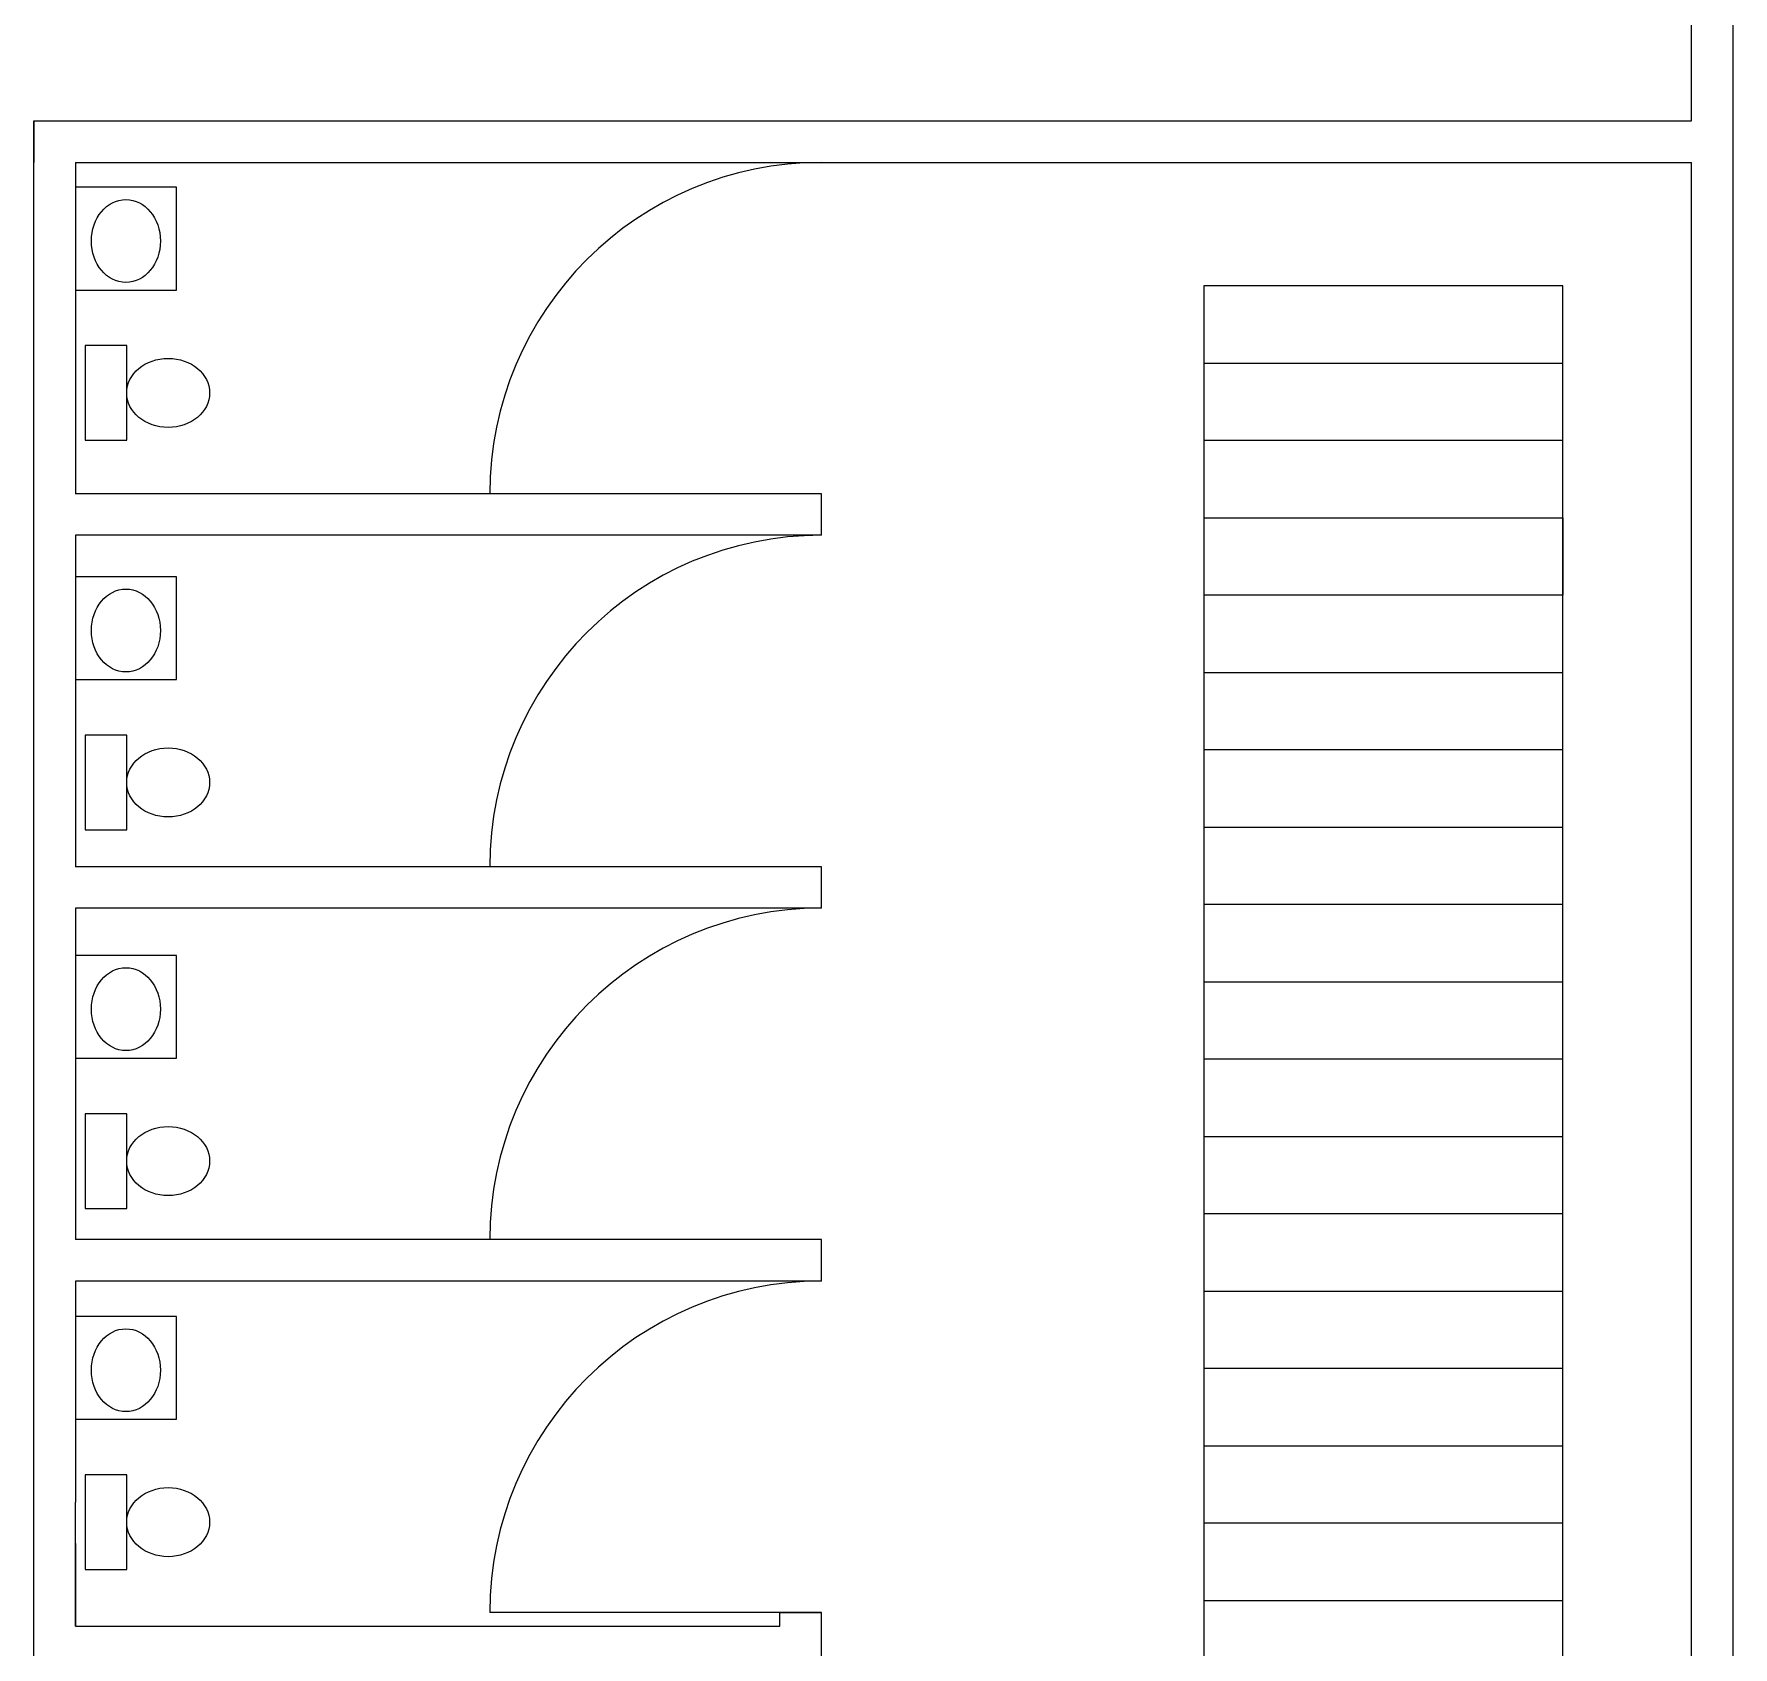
# Model space of a CAD drawing. Header units: millimetres. Extents: x -461 to 1315, y -154 to 152.
# Drawn here: x -292.76 to -286.61, y -149.49 to -143.65 of the extents above; entities that cross this region are included whole.
import ezdxf

# ---------------------------------------------------------------- set-up
doc = ezdxf.new("R2010")
doc.units = ezdxf.units.MM
for name, color, linetype, lineweight in [('A-DOOR', 251, 'Continuous', 13), ('A-FURN', 46, 'Continuous', 13), ('A-WALL', 253, 'Continuous', 15), ('C-SSWR', 3, 'Continuous', 13), ('S-STRS', 4, 'Continuous', 13)]:
    doc.layers.add(name, color=color, linetype=linetype, lineweight=lineweight)

msp = doc.modelspace()

# ---------------------------------------------------------------- linework, layer by layer
at = {"layer": 'A-DOOR'}
for p, q in [((-289.9114, -145.3128), (-291.1114, -145.3128)), ((-289.9114, -146.6628), (-291.1114, -146.6628)), ((-289.9114, -148.0128), (-291.1114, -148.0128)), ((-289.9114, -149.3628), (-291.1114, -149.3628))]:
    msp.add_line(p, q, dxfattribs=at)
for centre in [(-289.9114, -145.3128), (-289.9114, -146.6628), (-289.9114, -148.0128), (-289.9114, -149.3628)]:
    msp.add_arc(centre, 1.2, 90, 180, dxfattribs=at)
at = {"layer": 'A-FURN'}
for p, q in [((-292.2459, -144.2026), (-292.6114, -144.2026)), ((-292.2459, -144.5751), (-292.2459, -144.2026)), ((-292.6114, -144.5751), (-292.2459, -144.5751)), ((-292.2459, -145.6129), (-292.6114, -145.6129)), ((-292.2459, -145.9853), (-292.2459, -145.6129)), ((-292.6114, -145.9853), (-292.2459, -145.9853)), ((-292.2459, -146.9836), (-292.6114, -146.9836)), ((-292.2459, -147.356), (-292.2459, -146.9836)), ((-292.6114, -147.356), (-292.2459, -147.356)), ((-292.2459, -148.291), (-292.6114, -148.291)), ((-292.2459, -148.6634), (-292.2459, -148.291)), ((-292.6114, -148.6634), (-292.2459, -148.6634))]:
    msp.add_line(p, q, dxfattribs=at)
at = {"layer": 'A-WALL'}
for p, q in [((-286.6114, -154.1128), (-286.6114, -119.1128)), ((-286.7614, -143.9628), (-286.7614, -119.2628)), ((-292.7614, -153.9628), (-292.7614, -143.9628)), ((-292.7614, -143.9628), (-286.7614, -143.9628)), ((-292.7614, -143.9628), (-292.7614, -144.1128)), ((-292.7614, -143.9628), (-292.6114, -143.9628)), ((-292.6114, -144.1128), (-286.7614, -144.1128)), ((-292.6114, -144.1128), (-292.6114, -145.3128)), ((-286.7614, -151.2128), (-286.7614, -144.1128)), ((-289.9114, -145.3128), (-292.6114, -145.3128)), ((-289.9114, -145.4628), (-289.9114, -145.3128)), ((-292.6114, -145.4628), (-292.6114, -146.6628)), ((-289.9114, -145.4628), (-292.6114, -145.4628)), ((-289.9114, -146.6628), (-292.6114, -146.6628)), ((-289.9114, -146.8128), (-289.9114, -146.6628)), ((-292.6114, -146.8128), (-292.6114, -148.0128)), ((-289.9114, -146.8128), (-292.6114, -146.8128)), ((-289.9114, -148.0128), (-292.6114, -148.0128)), ((-289.9114, -148.1628), (-289.9114, -148.0128)), ((-292.6114, -148.1628), (-292.6114, -148.9628)), ((-289.9114, -148.1628), (-292.6114, -148.1628)), ((-292.6114, -148.2378), (-292.6114, -148.2628)), ((-292.6114, -149.1128), (-292.6114, -148.9628)), ((-292.6114, -149.1128), (-292.6114, -149.4128)), ((-292.6114, -149.4128), (-292.6114, -149.1128)), ((-292.6114, -149.1128), (-292.6114, -149.4128)), ((-290.0614, -149.4128), (-290.0614, -149.3628)), ((-290.0614, -149.3628), (-289.9114, -149.3628)), ((-290.0614, -149.3878), (-290.0614, -149.3628)), ((-289.9114, -150.4628), (-289.9114, -149.3628)), ((-292.6114, -149.4128), (-290.0864, -149.4128)), ((-290.0864, -149.4128), (-290.0614, -149.4128))]:
    msp.add_line(p, q, dxfattribs=at)
at = {"layer": 'C-SSWR'}
for points in [[(-292.5757, -145.1189), (-292.4257, -145.1189), (-292.4257, -144.776), (-292.5757, -144.776)], [(-292.5757, -146.5291), (-292.4257, -146.5291), (-292.4257, -146.1863), (-292.5757, -146.1863)], [(-292.5757, -147.8998), (-292.4257, -147.8998), (-292.4257, -147.557), (-292.5757, -147.557)], [(-292.5757, -149.2072), (-292.4257, -149.2072), (-292.4257, -148.8643), (-292.5757, -148.8643)]]:
    msp.add_lwpolyline(points, close=True, dxfattribs=at)
for centre, major_axis in [((-292.4287, -144.3974), (0, 0.15)), ((-292.2757, -144.9474), (-0.15, 0)), ((-292.4287, -145.8077), (0, 0.15)), ((-292.2757, -146.3577), (-0.15, 0)), ((-292.4287, -147.1784), (0, 0.15)), ((-292.2757, -147.7284), (-0.15, 0)), ((-292.4287, -148.4857), (0, 0.15)), ((-292.2757, -149.0357), (-0.15, 0))]:
    msp.add_ellipse(centre, major_axis=major_axis, ratio=0.833333, dxfattribs=at)
at = {"layer": 'S-STRS'}
for p, q in [((-287.2271, -144.5597), (-288.5271, -144.5597)), ((-288.5271, -144.5597), (-288.5271, -150.4397)), ((-287.2271, -150.4397), (-287.2271, -144.5597)), ((-288.5271, -144.8397), (-287.2271, -144.8397)), ((-287.2271, -145.1197), (-288.5271, -145.1197)), ((-288.5271, -145.3997), (-287.2271, -145.3997)), ((-287.2271, -145.3997), (-287.2271, -145.6797)), ((-287.2271, -145.6797), (-288.5271, -145.6797)), ((-288.5271, -145.9597), (-287.2271, -145.9597)), ((-287.2271, -146.2397), (-288.5271, -146.2397)), ((-288.5271, -146.5197), (-287.2271, -146.5197)), ((-287.2271, -146.7997), (-288.5271, -146.7997)), ((-288.5271, -147.0797), (-287.2271, -147.0797)), ((-287.2271, -147.3597), (-288.5271, -147.3597)), ((-288.5271, -147.6397), (-287.2271, -147.6397)), ((-287.2271, -147.9197), (-288.5271, -147.9197)), ((-288.5271, -148.1997), (-287.2271, -148.1997)), ((-287.2271, -148.4797), (-288.5271, -148.4797)), ((-288.5271, -148.7597), (-287.2271, -148.7597)), ((-287.2271, -149.0397), (-288.5271, -149.0397)), ((-288.5271, -149.3197), (-287.2271, -149.3197))]:
    msp.add_line(p, q, dxfattribs=at)

doc.saveas('drawing.dxf')
